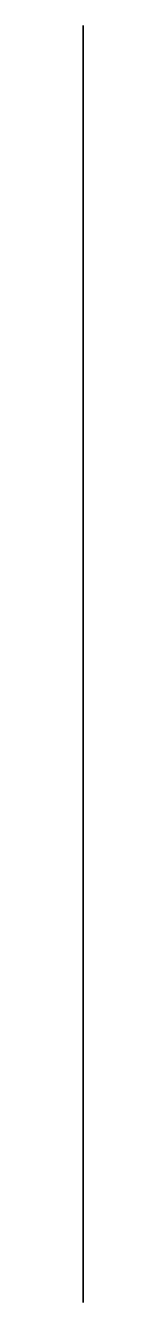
# Model space of a CAD drawing. Extents: x 0 to 0, y -0.44 to 0.44.
import ezdxf

# ---------------------------------------------------------------- set-up
doc = ezdxf.new("R2010")
doc.units = 0
doc.layers.add('DOOR', color=6, linetype='CONTINUOUS')

msp = doc.modelspace()

# ---------------------------------------------------------------- linework, layer by layer
at = {"layer": 'DOOR'}
for points in [[(0, 0.22), (0, 0.44, -0.35), (0, -0.44, -0.42), (0, -0.23)], [(0, 0.44, -0.35), (0, 0.22), (0, -0.23), (0, -0.44, -0.42)]]:
    msp.add_3dface(points, dxfattribs=at)

doc.saveas('drawing.dxf')
